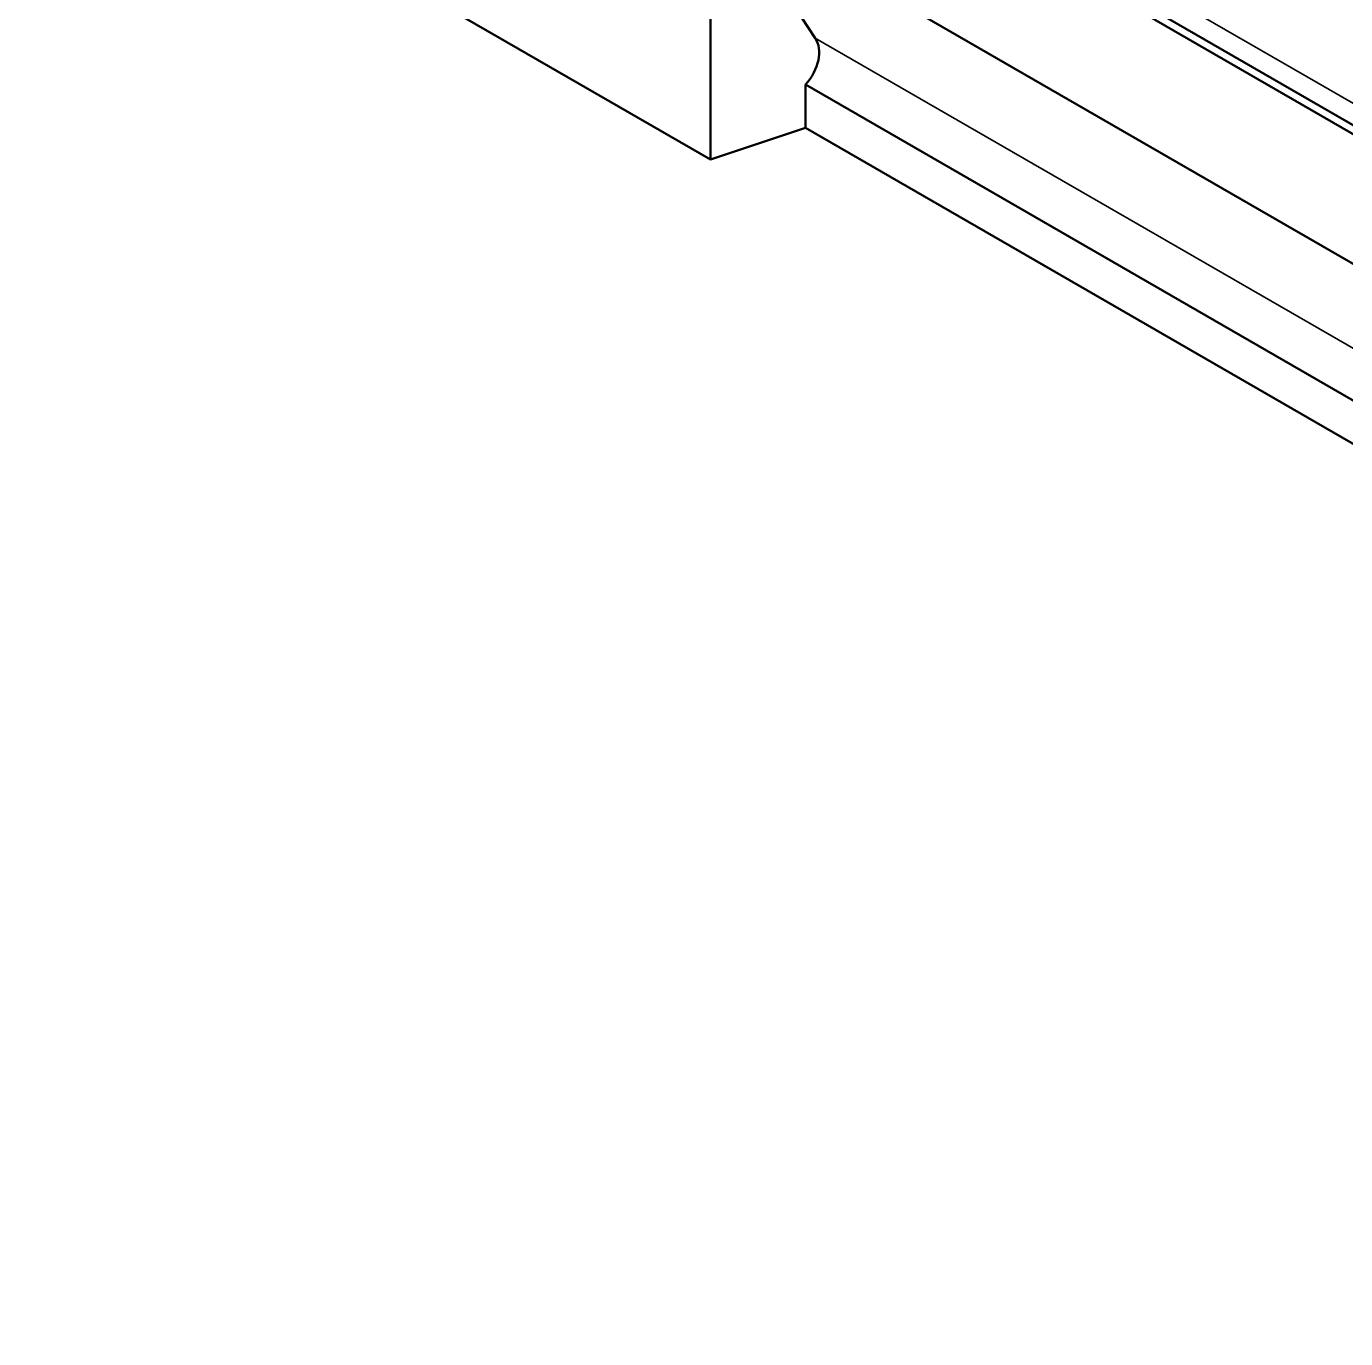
# Model space of a CAD drawing. Header units: millimetres. Extents: x 0 to 2181, y -65 to 1050.
# Drawn here: x 89.4 to 164.1, y 167.7 to 242.1 of the extents above; entities that cross this region are included whole.
import ezdxf

# ---------------------------------------------------------------- set-up
doc = ezdxf.new("R2010")
doc.units = ezdxf.units.MM
doc.header["$LTSCALE"] = 2.5
doc.layers.add('Sichtbar (ISO)', color=7, linetype='Continuous', lineweight=50)
doc.layers.add('Sichtbar schmal (ISO)', color=7, linetype='Continuous', lineweight=35)

msp = doc.modelspace()

# ---------------------------------------------------------------- linework, layer by layer
at = {"layer": 'Sichtbar (ISO)'}
for p, q in [((71.731, 290.09), (424.93, 86.17)), ((71.248, 289.865), (424.801, 85.741)), ((73.015, 266.391), (128.17, 234.548)), ((128.17, 249.653), (367.879, 111.257)), ((128.17, 234.548), (128.17, 249.653)), ((129.066, 249.135), (134.108, 241.426)), ((133.549, 238.79), (367.879, 103.5)), ((133.549, 238.79), (133.549, 236.341)), ((133.549, 236.341), (128.17, 234.548)), ((133.549, 236.341), (367.879, 101.051))]:
    msp.add_line(p, q, dxfattribs=at)
msp.add_ellipse((132.094, 239.858), major_axis=(1.889, 1.728), ratio=0.697902, start_param=4.850613, end_param=6.169835, dxfattribs=at)
at = {"layer": 'Sichtbar schmal (ISO)'}
for p, q in [((72.043, 291.141), (425.243, 87.221)), ((134.108, 241.426), (195.485, 205.99))]:
    msp.add_line(p, q, dxfattribs=at)

doc.saveas('drawing.dxf')
